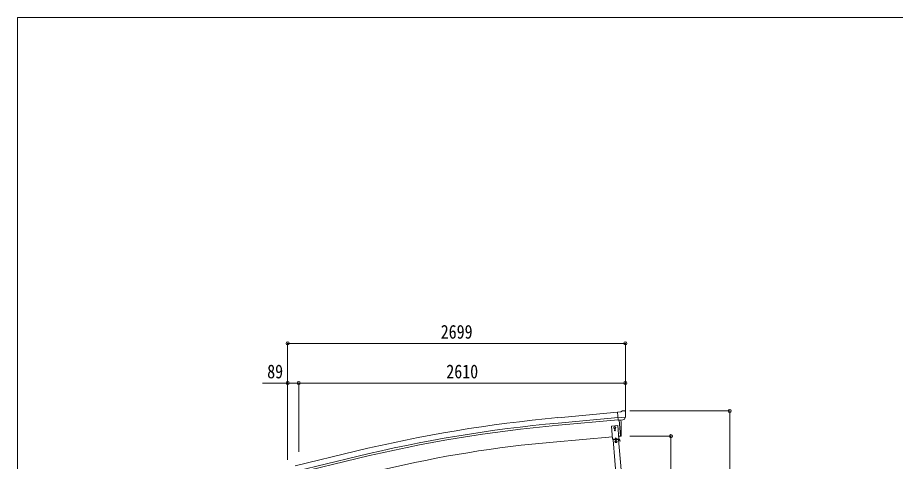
# Model space of a CAD drawing. Units: millimetres at full size. Extents: x -6988 to 7066, y -4877 to 4823.
# Drawn here: x -6988 to 26, y 1280 to 4823 of the extents above; entities that cross this region are included whole.
import ezdxf
from ezdxf.enums import TextEntityAlignment as Align

# ---------------------------------------------------------------- set-up
doc = ezdxf.new("R2010")
doc.units = ezdxf.units.MM
doc.header["$LTSCALE"] = 25
doc.header["$PDMODE"] = 32
doc.header["$PDSIZE"] = 25
for name, color, linetype, lineweight in [('0-1_本体', 4, 'Continuous', 9), ('0-2_部品', 7, 'Continuous', 9), ('0-A_寸法', 6, 'Continuous', 9), ('1-7', 7, 'Continuous', 9), ('F-0_240', 7, 'Continuous', 9)]:
    doc.layers.add(name, color=color, linetype=linetype, lineweight=lineweight)
doc.styles.add('ＭＳ ゴシック', font='')
doc.styles.get('ＭＳ ゴシック').set_extended_font_data('MS Gothic')

msp = doc.modelspace()

# ---------------------------------------------------------------- linework, layer by layer
at = {"layer": '0-1_本体'}
for p, q in [((-2194.33, 1672.5), (-2671.85, 1629.29)), ((-2190.57, 1629.5), (-2667.96, 1586.3)), ((-2189.1, 1612.72), (-2666.44, 1569.54)), ((-2181.87, 1610.34), (-2170.62, 1481.74)), ((-2235.45, 1476.06), (-2708.56, 1434.67)), ((-2170.62, 1481.74), (-2185.64, 1480.42)), ((-4771.17, 1243.68), (-4288.3, 1361.16)), ((-4761.1, 1201.71), (-4278.09, 1319.18)), ((-4757.16, 1185.33), (-4274.11, 1302.82))]:
    msp.add_line(p, q, dxfattribs=at)
for centre, radius, start, end in [((-1675.72, -9380.72), 11054.98, 95.16866, 103.66973), ((-1675.72, -9380.72), 11011.82, 95.16974, 103.66973), ((-1675.72, -9380.72), 10994.98, 95.16974, 103.66973), ((-1909.55, -7780.98), 9250.23, 94.95525, 103.47191)]:
    msp.add_arc(centre, radius, start, end, dxfattribs=at)
at = {"layer": '0-2_部品'}
for p, q in [((-2167.93, 1676.71), (-2156.21, 1683.48)), ((-2141.31, 1685.06), (-2154.97, 1683.87)), ((-2132.17, 1679.31), (-2137.66, 1683.91)), ((-2167.93, 1676.71), (-2194.5, 1674.39)), ((-2188.84, 1609.73), (-2194.5, 1674.39)), ((-2131.64, 1634.42), (-2190.55, 1629.27)), ((-2145.27, 1613.54), (-2152.98, 1612.86)), ((-2142.89, 1614.94), (-2131.95, 1633.87)), ((-2131.11, 1677.27), (-2130.99, 1675.93)), ((-2178.88, 1610.6), (-2188.84, 1609.73)), ((-2170.82, 1484.01), (-2181.87, 1610.34)), ((-2170.57, 1481.24), (-2170.82, 1484.01)), ((-2167.96, 1481.63), (-2170.57, 1481.24))]:
    msp.add_line(p, q, dxfattribs=at)
for points in [[(-2131.56, 1635.05), (-2131.85, 1634.07), (-2131.95, 1633.87)], [(-2178.88, 1610.6), (-2178.61, 1610.53), (-2153.23, 1612.75), (-2152.98, 1612.86)], [(-2165.42, 1484.46), (-2164.58, 1510.09), (-2164.38, 1536.58), (-2164.86, 1563.07), (-2166, 1589.54), (-2167.5, 1611.5)]]:
    msp.add_lwpolyline(points, dxfattribs=at)
for centre, radius, start, end in [((-2154.71, 1680.88), 3, 95, 120), ((-2140.87, 1680.08), 5, 50.00648, 94.99352), ((-2332.62, 1658.29), 202.4, 353.4085, 5), ((-2168.4, 1484.59), 3, 278.50322, 357.46219)]:
    msp.add_arc(centre, radius, start, end, dxfattribs=at)
for centre, major_axis, ratio, start_param, end_param in [((-2126.78, 1681.32), (-15.35, 3.44), 0.101033, 5.9751426, 5.9753737), ((-2145.54, 1616.53), (1.62, -2.54), 0.997631, 5.8041905, 5.8929484), ((-2145.61, 1616.64), (-3.5, 2.17), 0.650902, 2.1145521, 2.1873627), ((-2145.49, 1616.44), (1.62, -2.54), 0.997631, 5.965759, 6.7621801), ((-2134.11, 1677.01), (2.71, -1.31), 0.997474, 0.5366567, 1.3225652)]:
    msp.add_ellipse(centre, major_axis=major_axis, ratio=ratio, start_param=start_param, end_param=end_param, dxfattribs=at)
at = {"layer": '0-A_寸法'}
for p, q in [((-4830.64, 2221.89), (-4830.64, 1905.27)), ((-4830.64, 2221.89), (-2131.64, 2221.89)), ((-2131.64, 2221.89), (-2131.64, 1905.27)), ((-4830.64, 1905.27), (-5030.64, 1905.27)), ((-4830.64, 1905.27), (-4830.64, 1293.04)), ((-4830.64, 1905.27), (-4741.64, 1905.27)), ((-4741.64, 1905.27), (-2131.64, 1905.27)), ((-4741.64, 1905.27), (-4741.64, 1357.42)), ((-2131.64, 1905.27), (-2131.64, 1676.27)), ((-1298.74, 1683.03), (-2096.58, 1683.03)), ((-1298.74, -1126.47), (-1298.74, 1683.03)), ((-1767.75, 1481.73), (-2096.58, 1481.73)), ((-1767.75, 1481.73), (-1767.75, -1126.47))]:
    msp.add_line(p, q, dxfattribs=at)
for p in [(-4830.64, 2221.89), (-2131.64, 2221.89), (-4830.64, 1905.27), (-4741.64, 1905.27), (-2131.64, 1905.27), (-1298.74, 1683.03), (-1767.75, 1481.73)]:
    msp.add_point(p, dxfattribs=at)
at = {"layer": '1-7'}
for p, q in [((-2216.21, 1529.37), (-2217.03, 1529.37)), ((-2213.75, 1528.55), (-2212.93, 1528.55)), ((-2186.53, 1456.16), (-2230.36, 1452.32)), ((-2185.61, 1459.25), (-2229.13, 1455.44)), ((-2228.87, 1452.45), (-2229.13, 1455.44)), ((-2214.42, 1453.72), (-2214.68, 1456.71)), ((-2214.47, 1454.22), (-2202.51, 1455.26)), ((-2209.62, 1467.65), (-2213.75, 1458.8)), ((-2209.62, 1467.65), (-2204.01, 1459.65)), ((-2202.47, 1454.76), (-2202.73, 1457.75)), ((-2188.02, 1456.03), (-2188.28, 1459.02)), ((-2188.07, 1456.53), (-2185.39, 1456.76)), ((-2174.91, 1444.18), (-2182.75, 1457.76)), ((-2179.58, 1447.26), (-2177.41, 1448.51))]:
    msp.add_line(p, q, dxfattribs=at)
at = {"layer": '1-7', "color": 4}
for p, q in [((-2082.16, -241.59), (-2230.36, 1452.32)), ((-2038.33, -237.76), (-2186.53, 1456.15))]:
    msp.add_line(p, q, dxfattribs=at)
at = {"layer": '1-7'}
for points in [[(-2183.98, 1461.4), (-2193.13, 1566), (-2242.94, 1561.64), (-2233.78, 1457.04)], [(-2216.72, 1556.39), (-2223.22, 1552.63), (-2223.22, 1545.13), (-2216.72, 1541.37), (-2210.22, 1545.13), (-2210.22, 1552.63)], [(-2193.76, 1458.54), (-2223.65, 1455.92), (-2223.82, 1457.91), (-2193.94, 1460.53)], [(-2207.05, 1445.81), (-2213.55, 1442.05), (-2213.55, 1434.55), (-2207.05, 1430.8), (-2200.55, 1434.55), (-2200.55, 1442.05)]]:
    msp.add_lwpolyline(points, close=True, dxfattribs=at)
for points in [[(-2217.03, 1529.37), (-2217.03, 1528.55), (-2216.21, 1528.55)], [(-2214.57, 1530.19), (-2214.57, 1531.01), (-2215.39, 1531.01), (-2215.39, 1530.19)], [(-2215.39, 1527.73), (-2215.39, 1526.91), (-2214.57, 1526.91), (-2214.57, 1527.73)], [(-2212.93, 1528.55), (-2212.93, 1529.37), (-2213.75, 1529.37)], [(-2174.91, 1444.18), (-2177.08, 1442.93), (-2184.92, 1456.51)]]:
    msp.add_lwpolyline(points, dxfattribs=at)
for centre, radius in [((-2216.72, 1548.88), 8.5), ((-2216.72, 1548.88), 7.7), ((-2216.72, 1548.88), 6.5), ((-2216.64, 1548.89), 6.5), ((-2214.98, 1528.96), 3.75), ((-2207.05, 1438.3), 8.5), ((-2207.05, 1438.3), 7.7), ((-2207.05, 1438.3), 6.5)]:
    msp.add_circle(centre, radius, dxfattribs=at)
for centre, radius, start, end in [((-2216.21, 1530.19), 0.82, 270, 0), ((-2216.21, 1527.73), 0.82, 0, 90), ((-2213.75, 1530.19), 0.82, 180, 270), ((-2213.75, 1527.73), 0.82, 90, 180), ((-2185.35, 1456.26), 3, 30, 95), ((-2185.35, 1456.26), 0.5, 30, 95)]:
    msp.add_arc(centre, radius, start, end, dxfattribs=at)
at = {"layer": 'F-0_240', "color": 5}
for q in [(-6987.88, -4877.21), (6712.12, 4822.79)]:
    msp.add_line((-6987.88, 4822.79), q, dxfattribs=at)

# ---------------------------------------------------------------- texts
at = {"layer": '0-A_寸法', "color": 7, "style": 'ＭＳ ゴシック', "width": 0.85}
for s, p in [('2699', (-3607.14, 2226.89)), ('89', (-4993.64, 1910.27)), ('2610', (-3562.64, 1910.27))]:
    msp.add_text(s, height=110, dxfattribs=at).set_placement(p, align=Align.BOTTOM_LEFT)

doc.saveas('drawing.dxf')
